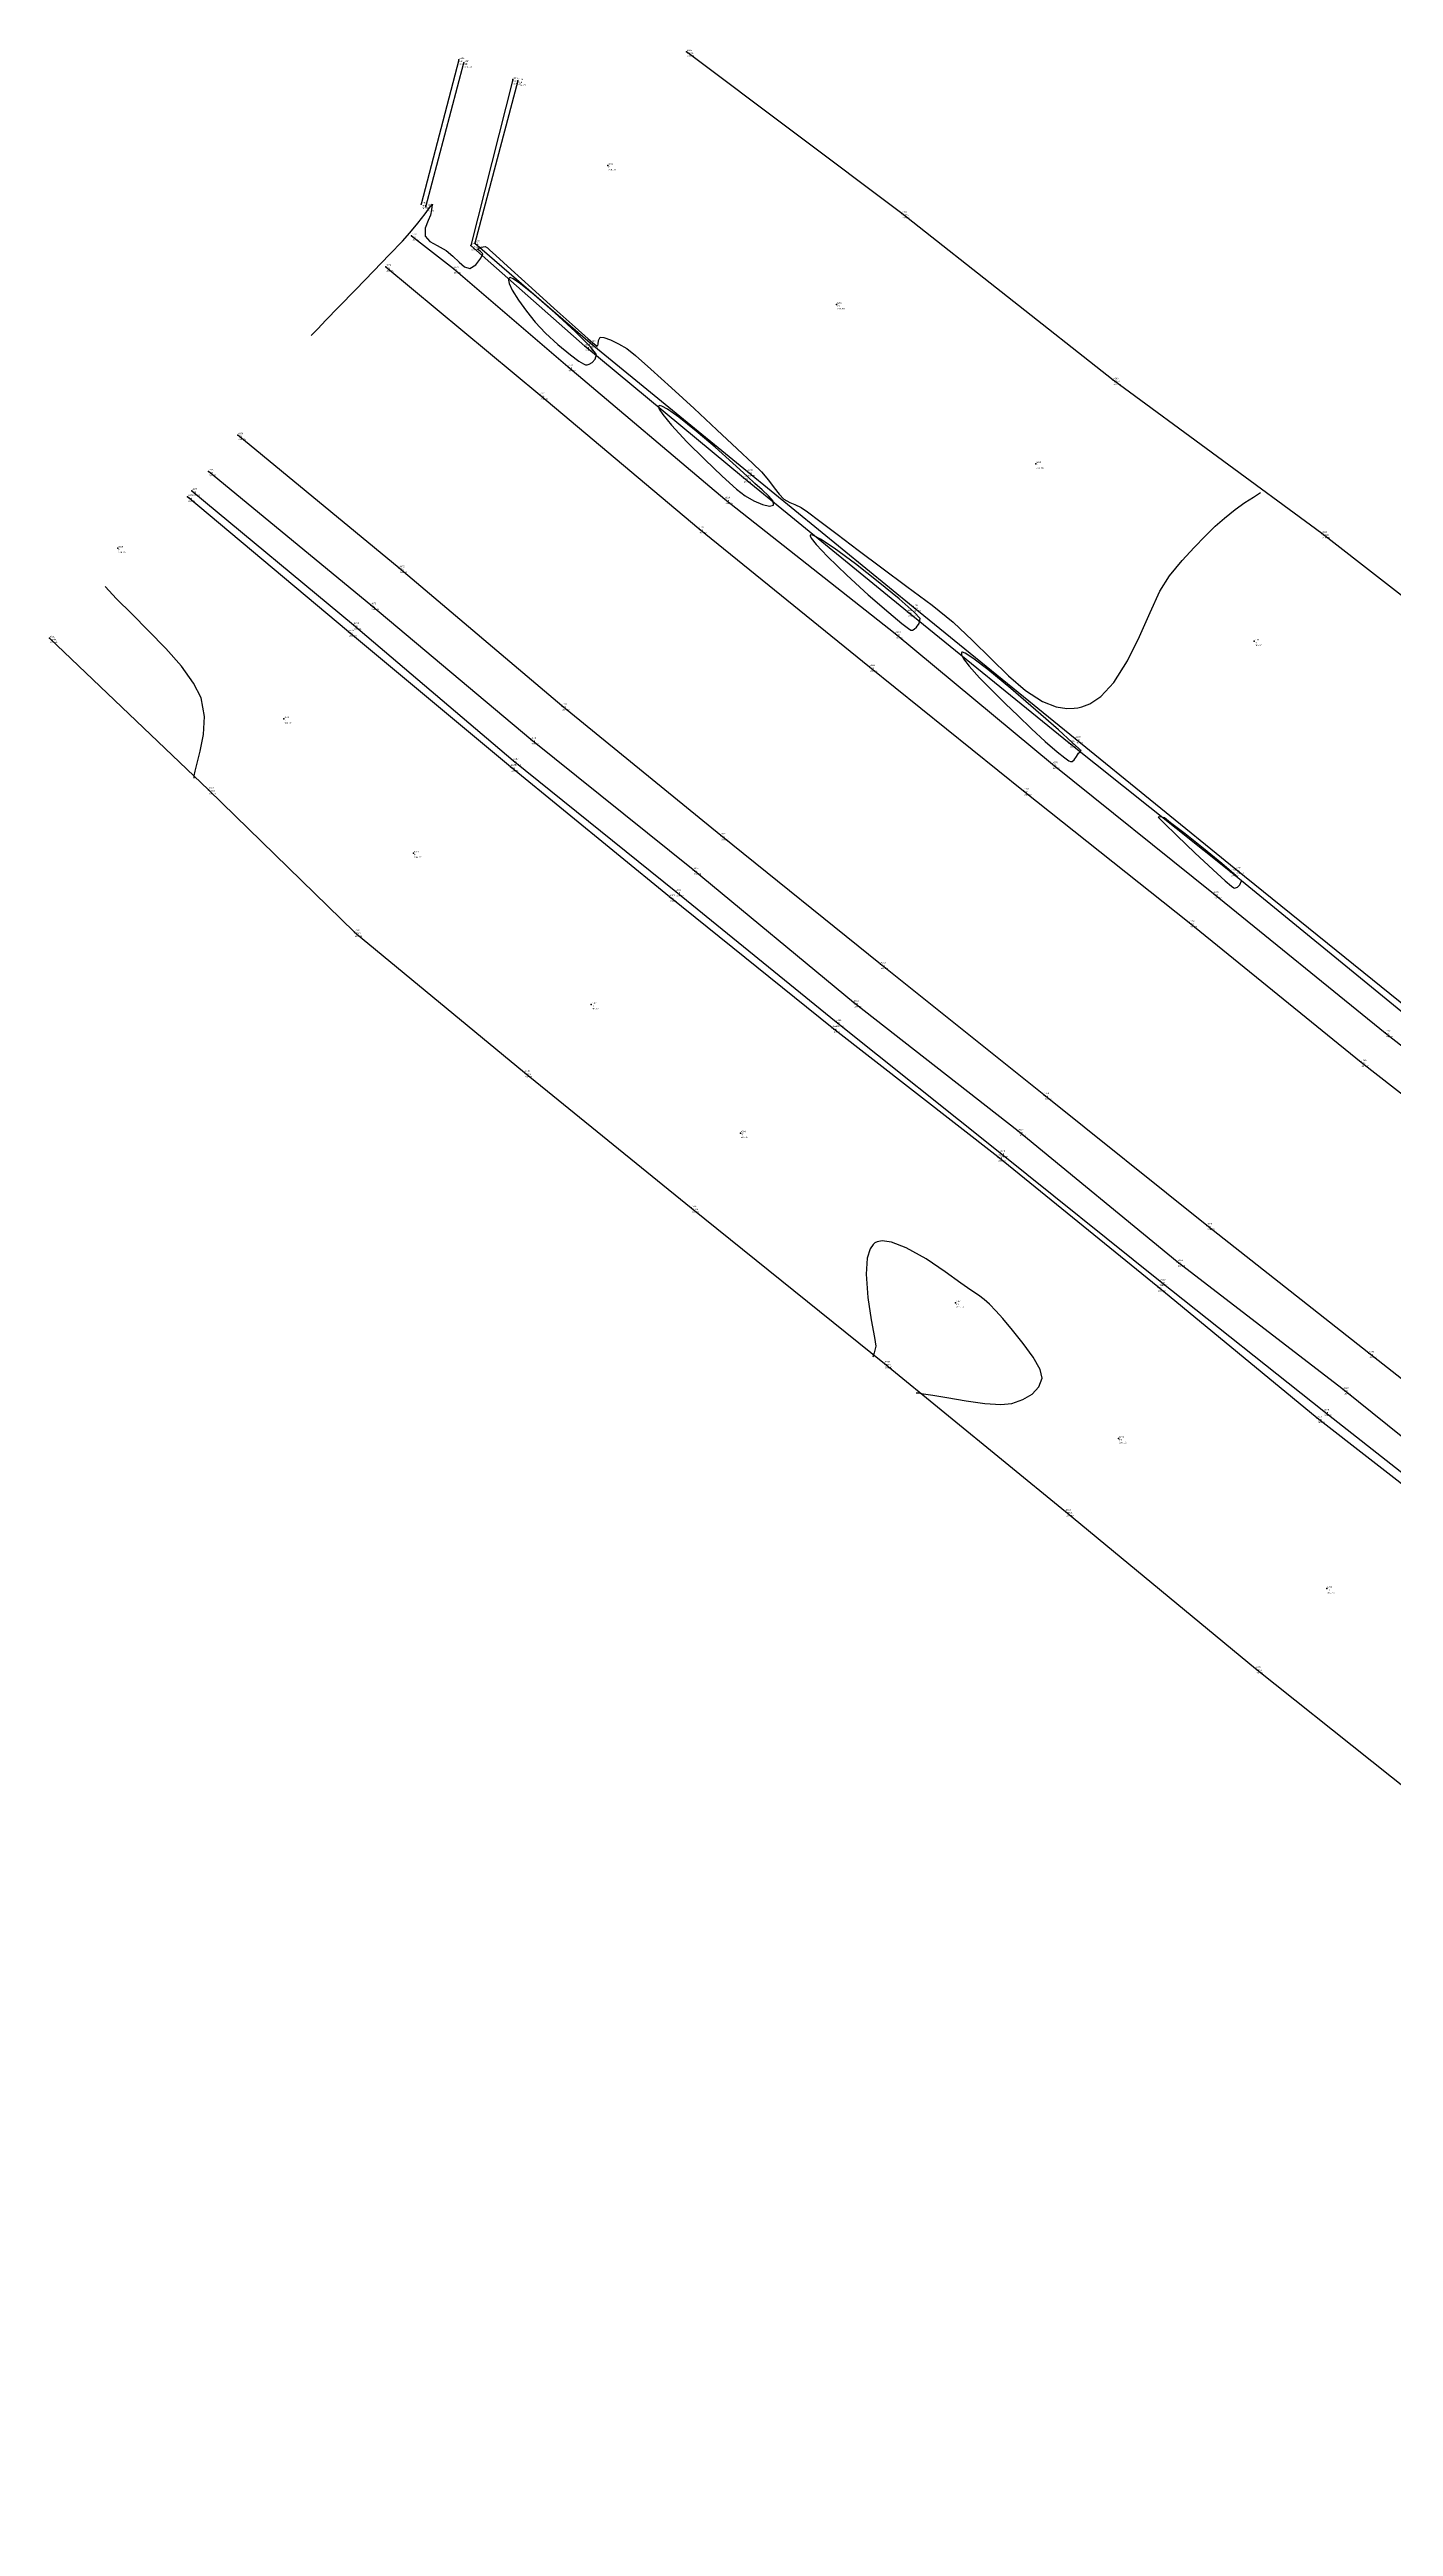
# Model space of a CAD drawing. Header units: metres. Extents: x 5050628 to 5051715, y 2427226 to 2427693.
# Drawn here: x 5050628.4 to 5050676.7, y 2427415.7 to 2427504.8 of the extents above; entities that cross this region are included whole.
import ezdxf
from ezdxf.enums import TextEntityAlignment as Align

# ---------------------------------------------------------------- set-up
doc = ezdxf.new("R2010")
doc.units = ezdxf.units.M
for name, color, linetype in [('C-TOPO-MINR-N', 11, 'Continuous'), ('Cerca', 90, 'FENCELINE2'), ('Cuneta', 254, 'Continuous'), ('CVL_PUNTO', 2, 'Continuous'), ('CVL_PUNTO_COR', 2, 'Continuous'), ('CVL_PUNTO_NUM', 2, 'Continuous'), ('Via', 40, 'Continuous')]:
    doc.layers.add(name, color=color, linetype=linetype)
doc.styles.add('MONOTXT4', font='monotxt4.shx')
doc.linetypes.add('FENCELINE2', pattern='A,0.25,-0.1,[132,ltypeshp.shx,S=0.1,R=0,X=-0.1,Y=0],-0.1,1', length=1.45)

msp = doc.modelspace()

# ---------------------------------------------------------------- linework, layer by layer
at = {"layer": 'C-TOPO-MINR-N', "color": 32, "linetype": 'Continuous', "lineweight": -3}
for points in [[(5050637.818, 2427494.478, 280.966), (5050637.889, 2427494.552, 280.966), (5050638.054, 2427494.722, 280.966), (5050638.346, 2427495.024, 280.966), (5050638.801, 2427495.492, 280.966), (5050639.429, 2427496.137, 280.966), (5050640.062, 2427496.791, 280.966), (5050640.64, 2427497.389, 280.966), (5050641.097, 2427497.87, 280.966), (5050641.372, 2427498.17, 280.966), (5050641.657, 2427498.517, 280.966), (5050641.914, 2427498.852, 280.966), (5050642.101, 2427499.105, 280.966), (5050642.176, 2427499.203, 280.966), (5050642.172, 2427499.158, 280.966), (5050642.161, 2427499.104, 280.966), (5050642.145, 2427498.995, 280.966), (5050642.111, 2427498.808, 280.966), (5050642.028, 2427498.619, 280.966), (5050641.919, 2427498.342, 280.966), (5050641.919, 2427498.055, 280.966), (5050642.087, 2427497.856, 280.966), (5050642.355, 2427497.72, 280.966), (5050642.674, 2427497.539, 280.966), (5050642.913, 2427497.334, 280.966), (5050643.135, 2427497.117, 280.966), (5050643.338, 2427496.948, 280.966), (5050643.521, 2427496.889, 280.966), (5050643.745, 2427497.022, 280.966), (5050643.921, 2427497.257, 280.966), (5050643.991, 2427497.416, 280.966), (5050643.892, 2427497.509, 280.966), (5050643.803, 2427497.588, 280.966), (5050643.929, 2427497.652, 280.966), (5050644.081, 2427497.678, 280.966), (5050644.161, 2427497.628, 280.966), (5050644.237, 2427497.559, 280.966), (5050644.459, 2427497.356, 280.966), (5050645.007, 2427496.856, 280.966), (5050645.75, 2427496.178, 280.966), (5050646.559, 2427495.444, 280.966), (5050647.307, 2427494.772, 280.966), (5050647.774, 2427494.362, 280.966), (5050648.005, 2427494.169, 280.966), (5050648.086, 2427494.108, 280.966), (5050648.102, 2427494.102, 280.966), (5050648.122, 2427494.115, 280.966), (5050648.143, 2427494.171, 280.966), (5050648.156, 2427494.295, 280.966), (5050648.212, 2427494.418, 280.966), (5050648.347, 2427494.406, 280.966), (5050648.584, 2427494.32, 280.966), (5050648.875, 2427494.18, 280.966), (5050649.175, 2427494.004, 280.966), (5050649.477, 2427493.759, 280.966), (5050650.037, 2427493.264, 280.966), (5050650.77, 2427492.599, 280.966), (5050651.589, 2427491.847, 280.966), (5050652.409, 2427491.087, 280.966), (5050653.142, 2427490.401, 280.966), (5050653.703, 2427489.868, 280.966), (5050654.007, 2427489.571, 280.966), (5050654.265, 2427489.272, 280.966), (5050654.471, 2427488.999, 280.966), (5050654.648, 2427488.767, 280.966), (5050654.82, 2427488.594, 280.966), (5050655.027, 2427488.469, 280.966), (5050655.215, 2427488.4, 280.966), (5050655.438, 2427488.293, 280.966), (5050655.67, 2427488.129, 280.966), (5050656.115, 2427487.795, 280.966), (5050656.735, 2427487.325, 280.966), (5050657.488, 2427486.754, 280.966), (5050658.334, 2427486.117, 280.966), (5050659.233, 2427485.446, 280.966), (5050660.145, 2427484.777, 280.966), (5050660.903, 2427484.166, 280.966), (5050661.604, 2427483.51, 280.966), (5050662.262, 2427482.852, 280.966), (5050662.889, 2427482.238, 280.966), (5050663.502, 2427481.71, 280.966), (5050664.113, 2427481.312, 280.966), (5050664.61, 2427481.117, 280.966), (5050664.992, 2427481.058, 280.966), (5050665.253, 2427481.065, 280.966), (5050665.386, 2427481.083, 280.966), (5050665.536, 2427481.118, 280.966), (5050665.821, 2427481.23, 280.966), (5050666.214, 2427481.493, 280.966), (5050666.678, 2427481.99, 280.966), (5050667.179, 2427482.774, 280.966), (5050667.61, 2427483.648, 280.966), (5050667.991, 2427484.514, 280.966), (5050668.342, 2427485.274, 280.966), (5050668.683, 2427485.83, 280.966), (5050669.145, 2427486.381, 280.966), (5050669.571, 2427486.856, 280.966), (5050669.964, 2427487.263, 280.966), (5050670.325, 2427487.612, 280.966), (5050670.657, 2427487.911, 280.966), (5050671.043, 2427488.221, 280.966), (5050671.396, 2427488.468, 280.966), (5050671.704, 2427488.667, 280.966), (5050671.953, 2427488.832, 280.966)], [(5050633.607, 2427478.555, 280.966), (5050633.616, 2427478.634, 280.966), (5050633.647, 2427478.806, 280.966), (5050633.715, 2427479.093, 280.966), (5050633.825, 2427479.524, 280.966), (5050633.944, 2427480.124, 280.966), (5050633.978, 2427480.772, 280.966), (5050633.859, 2427481.444, 280.966), (5050633.593, 2427481.975, 280.966), (5050633.15, 2427482.577, 280.966), (5050632.59, 2427483.215, 280.966), (5050631.974, 2427483.855, 280.966), (5050631.365, 2427484.464, 280.966), (5050630.824, 2427485.006, 280.966), (5050630.411, 2427485.449, 280.966)], [(5050659.575, 2427456.445, 281.966), (5050659.656, 2427456.435, 281.966), (5050659.842, 2427456.408, 281.966), (5050660.172, 2427456.354, 281.966), (5050660.681, 2427456.267, 281.966), (5050661.37, 2427456.153, 281.966), (5050662.042, 2427456.06, 281.966), (5050662.617, 2427456.016, 281.966), (5050663.012, 2427456.051, 281.966), (5050663.41, 2427456.199, 281.966), (5050663.746, 2427456.397, 281.966), (5050663.989, 2427456.65, 281.966), (5050664.108, 2427456.966, 281.966), (5050664.031, 2427457.28, 281.966), (5050663.781, 2427457.717, 281.966), (5050663.427, 2427458.212, 281.966), (5050663.039, 2427458.699, 281.966), (5050662.686, 2427459.114, 281.966), (5050662.438, 2427459.392, 281.966), (5050662.212, 2427459.627, 281.966), (5050662.02, 2427459.798, 281.966), (5050661.812, 2427459.95, 281.966), (5050661.538, 2427460.13, 281.966), (5050661.184, 2427460.385, 281.966), (5050660.616, 2427460.797, 281.966), (5050659.929, 2427461.258, 281.966), (5050659.216, 2427461.657, 281.966), (5050658.691, 2427461.859, 281.966), (5050658.356, 2427461.904, 281.966), (5050658.171, 2427461.871, 281.966), (5050658.093, 2427461.833, 281.966), (5050658.025, 2427461.779, 281.966), (5050657.916, 2427461.622, 281.966), (5050657.817, 2427461.288, 281.966), (5050657.78, 2427460.707, 281.966), (5050657.841, 2427459.873, 281.966), (5050657.961, 2427459.062, 281.966), (5050658.076, 2427458.427, 281.966), (5050658.12, 2427458.12, 281.966), (5050658.065, 2427457.884, 281.966), (5050658.01, 2427457.717, 281.966)]]:
    msp.add_polyline3d(points, dxfattribs=at)
for points in [[(5050647.714, 2427493.419, 280.966), (5050647.749, 2427493.423, 280.966), (5050647.819, 2427493.446, 280.966), (5050647.92, 2427493.51, 280.966), (5050648.028, 2427493.63, 280.966), (5050648.082, 2427493.799, 280.966), (5050647.861, 2427494.069, 280.966), (5050647.307, 2427494.617, 280.966), (5050646.581, 2427495.292, 280.966), (5050645.841, 2427495.941, 280.966), (5050645.344, 2427496.339, 280.966), (5050645.081, 2427496.516, 280.966), (5050644.977, 2427496.559, 280.966), (5050644.95, 2427496.553, 280.966), (5050644.932, 2427496.532, 280.966), (5050644.917, 2427496.472, 280.966), (5050644.941, 2427496.342, 280.966), (5050645.048, 2427496.107, 280.966), (5050645.272, 2427495.745, 280.966), (5050645.56, 2427495.349, 280.966), (5050645.872, 2427494.961, 280.966), (5050646.246, 2427494.563, 280.966), (5050646.694, 2427494.15, 280.966), (5050647.14, 2427493.781, 280.966), (5050647.443, 2427493.558, 280.966), (5050647.612, 2427493.454, 280.966), (5050647.689, 2427493.422, 280.966), (5050647.714, 2427493.419, 280.966)], [(5050650.317, 2427491.941, 280.966), (5050650.307, 2427491.916, 280.966), (5050650.33, 2427491.831, 280.966), (5050650.46, 2427491.629, 280.966), (5050650.776, 2427491.247, 280.966), (5050651.332, 2427490.654, 280.966), (5050651.973, 2427490.015, 280.966), (5050652.602, 2427489.419, 280.966), (5050653.119, 2427488.954, 280.966), (5050653.425, 2427488.709, 280.966), (5050653.738, 2427488.534, 280.966), (5050654.05, 2427488.398, 280.966), (5050654.305, 2427488.334, 280.966), (5050654.449, 2427488.376, 280.966), (5050654.429, 2427488.512, 280.966), (5050654.271, 2427488.699, 280.966), (5050654.034, 2427488.92, 280.966), (5050653.778, 2427489.156, 280.966), (5050653.494, 2427489.421, 280.966), (5050652.984, 2427489.885, 280.966), (5050652.342, 2427490.454, 280.966), (5050651.661, 2427491.037, 280.966), (5050651.034, 2427491.541, 280.966), (5050650.635, 2427491.824, 280.966), (5050650.426, 2427491.937, 280.966), (5050650.341, 2427491.953, 280.966), (5050650.317, 2427491.941, 280.966)], [(5050659.406, 2427483.874, 280.966), (5050659.438, 2427483.88, 280.966), (5050659.501, 2427483.907, 280.966), (5050659.592, 2427483.981, 280.966), (5050659.686, 2427484.118, 280.966), (5050659.723, 2427484.298, 280.966), (5050659.506, 2427484.527, 280.966), (5050658.96, 2427485.002, 280.966), (5050658.213, 2427485.614, 280.966), (5050657.392, 2427486.258, 280.966), (5050656.626, 2427486.824, 280.966), (5050656.138, 2427487.15, 280.966), (5050655.888, 2427487.284, 280.966), (5050655.792, 2427487.308, 280.966), (5050655.768, 2427487.298, 280.966), (5050655.762, 2427487.273, 280.966), (5050655.802, 2427487.181, 280.966), (5050655.978, 2427486.955, 280.966), (5050656.384, 2427486.525, 280.966), (5050657.076, 2427485.858, 280.966), (5050657.853, 2427485.15, 280.966), (5050658.586, 2427484.51, 280.966), (5050659.054, 2427484.121, 280.966), (5050659.294, 2427483.938, 280.966), (5050659.385, 2427483.881, 280.966), (5050659.406, 2427483.874, 280.966)], [(5050665.511, 2427479.543, 280.966), (5050665.501, 2427479.553, 280.966), (5050665.426, 2427479.624, 280.966), (5050665.189, 2427479.839, 280.966), (5050664.691, 2427480.286, 280.966), (5050663.878, 2427481.004, 280.966), (5050662.982, 2427481.775, 280.966), (5050662.146, 2427482.467, 280.966), (5050661.614, 2427482.874, 280.966), (5050661.342, 2427483.049, 280.966), (5050661.237, 2427483.088, 280.966), (5050661.212, 2427483.081, 280.966), (5050661.199, 2427483.058, 280.966), (5050661.202, 2427482.991, 280.966), (5050661.273, 2427482.845, 280.966), (5050661.474, 2427482.579, 280.966), (5050661.85, 2427482.165, 280.966), (5050662.308, 2427481.7, 280.966), (5050662.787, 2427481.231, 280.966), (5050663.226, 2427480.802, 280.966), (5050663.719, 2427480.326, 280.966), (5050664.209, 2427479.876, 280.966), (5050664.643, 2427479.499, 280.966), (5050664.917, 2427479.28, 280.966), (5050665.062, 2427479.18, 280.966), (5050665.124, 2427479.15, 280.966), (5050665.143, 2427479.147, 280.966), (5050665.18, 2427479.157, 280.966), (5050665.252, 2427479.212, 280.966), (5050665.342, 2427479.335, 280.966), (5050665.407, 2427479.446, 280.966), (5050665.466, 2427479.495, 280.966), (5050665.511, 2427479.543, 280.966)], [(5050671.018, 2427474.597, 280.966), (5050671.053, 2427474.602, 280.966), (5050671.124, 2427474.633, 280.966), (5050671.217, 2427474.717, 280.966), (5050671.27, 2427474.853, 280.966), (5050671.067, 2427475.056, 280.966), (5050670.563, 2427475.482, 280.966), (5050669.905, 2427476.017, 280.966), (5050669.243, 2427476.544, 280.966), (5050668.725, 2427476.95, 280.966), (5050668.5, 2427477.12, 280.966), (5050668.373, 2427477.157, 280.966), (5050668.28, 2427477.153, 280.966), (5050668.469, 2427476.953, 280.966), (5050668.958, 2427476.476, 280.966), (5050669.6, 2427475.863, 280.966), (5050670.254, 2427475.252, 280.966), (5050670.687, 2427474.859, 280.966), (5050670.913, 2427474.667, 280.966), (5050670.998, 2427474.605, 280.966), (5050671.018, 2427474.597, 280.966)]]:
    msp.add_polyline3d(points, close=True, dxfattribs=at)
at = {"layer": 'Cerca', "flags": 128}
for points, elevation in [([(5050739.509, 2427435.003), (5050739.129, 2427435.252), (5050732.046, 2427441.408), (5050723.039, 2427448.601), (5050715.827, 2427454.486), (5050707.097, 2427461.24), (5050698.888, 2427467.52), (5050691.594, 2427473.538), (5050682.813, 2427480.612), (5050674.164, 2427487.352), (5050666.654, 2427492.872), (5050659.054, 2427498.861), (5050651.316, 2427504.681)], 279.272), ([(5050628.411, 2427483.589), (5050634.126, 2427478.138), (5050639.371, 2427473.016), (5050645.487, 2427467.959), (5050651.489, 2427463.092), (5050658.433, 2427457.499), (5050664.944, 2427452.172), (5050671.773, 2427446.521), (5050680.139, 2427439.856), (5050686.745, 2427434.698), (5050692.564, 2427430.258), (5050699.651, 2427424.805), (5050705.844, 2427419.99), (5050711.482, 2427415.657)], 280.073)]:
    msp.add_lwpolyline(points, dxfattribs=dict(at, elevation=elevation))
at = {"layer": 'Cuneta'}
for points in [[(5050643.134, 2427504.395, 279.722), (5050641.769, 2427499.196, 280.56)], [(5050641.947, 2427499.109, 280.244), (5050643.312, 2427504.289, 279.448)], [(5050645.073, 2427503.687, 279.46), (5050643.561, 2427497.719, 280.324)], [(5050645.247, 2427503.636, 279.71), (5050643.708, 2427497.801, 280.534), (5050647.847, 2427494.217, 280.57), (5050653.506, 2427489.58, 280.534), (5050659.462, 2427484.71, 280.535), (5050665.29, 2427479.977, 280.567), (5050671.073, 2427475.274, 280.585), (5050677.288, 2427470.254, 280.687), (5050683.061, 2427465.664, 280.734), (5050688.911, 2427461.06, 280.758), (5050692.26, 2427465.182, 279.926)], [(5050641.432, 2427498.059, 280.636), (5050642.931, 2427496.888, 280.641), (5050647.045, 2427493.357, 280.66), (5050652.693, 2427488.59, 280.692), (5050658.818, 2427483.754, 280.697), (5050664.471, 2427479.058, 280.659), (5050670.265, 2427474.401, 280.662), (5050676.444, 2427469.396, 280.691), (5050682.328, 2427464.785, 280.71), (5050688.029, 2427460.067, 280.743), (5050690.186, 2427458.461, 280.723), (5050694.112, 2427455.422, 280.754), (5050699.874, 2427450.824, 280.785), (5050705.944, 2427446.143, 280.791), (5050711.755, 2427441.592, 280.819), (5050717.762, 2427436.941, 280.824), (5050723.617, 2427432.321, 280.841), (5050729.562, 2427427.871, 280.816), (5050732.321, 2427425.677, 280.104)], [(5050732.934, 2427426.444, 279.912), (5050729.991, 2427428.665, 280.631), (5050724.249, 2427433.045, 280.651), (5050718.289, 2427437.679, 280.629), (5050712.335, 2427442.326, 280.6), (5050706.522, 2427446.903, 280.531), (5050700.498, 2427451.626, 280.541), (5050694.677, 2427456.22, 280.519), (5050690.763, 2427459.347, 280.491), (5050688.7, 2427460.861, 280.568), (5050682.904, 2427465.509, 280.542), (5050677.139, 2427470.063, 280.505), (5050670.882, 2427475.187, 280.436), (5050665.072, 2427479.817, 280.395), (5050659.265, 2427484.535, 280.382), (5050653.36, 2427489.36, 280.389), (5050647.66, 2427494.094, 280.386), (5050643.561, 2427497.719, 280.324)], [(5050725.695, 2427416.887, 280.258), (5050722.002, 2427419.72, 280.969), (5050716.125, 2427424.209, 280.951), (5050710.281, 2427428.855, 280.958), (5050704.267, 2427433.425, 280.96), (5050698.479, 2427438.048, 280.961), (5050692.544, 2427442.588, 280.991), (5050686.694, 2427447.306, 280.988), (5050680.691, 2427451.924, 280.969), (5050674.927, 2427456.559, 280.969), (5050668.964, 2427461.153, 280.959), (5050663.24, 2427465.852, 280.97), (5050657.32, 2427470.483, 280.921), (5050651.556, 2427475.249, 280.951), (5050645.715, 2427479.939, 280.936), (5050639.967, 2427484.778, 280.876), (5050634.122, 2427489.59, 280.792)], [(5050724.88, 2427415.902, 280.314), (5050721.273, 2427418.702, 281.018), (5050715.32, 2427423.265, 281.022), (5050709.45, 2427427.831, 281.005), (5050703.621, 2427432.421, 281.019), (5050697.679, 2427437.072, 280.961), (5050691.872, 2427441.659, 280.98), (5050685.891, 2427446.186, 281.002), (5050679.895, 2427450.93, 281.006), (5050673.992, 2427455.523, 280.981), (5050668.259, 2427460.256, 280.939), (5050662.508, 2427464.934, 280.943), (5050656.551, 2427469.569, 280.931), (5050650.705, 2427474.277, 280.906), (5050644.986, 2427478.961, 280.912), (5050639.166, 2427483.817, 280.853), (5050633.368, 2427488.674, 280.785)], [(5050633.529, 2427488.89, 280.648), (5050639.342, 2427484.071, 280.675), (5050645.077, 2427479.187, 280.722), (5050650.932, 2427474.475, 280.732), (5050656.692, 2427469.788, 280.739), (5050662.582, 2427465.081, 280.753), (5050668.345, 2427460.456, 280.78), (5050674.233, 2427455.774, 280.784), (5050680.06, 2427451.193, 280.802), (5050686.124, 2427446.438, 280.801), (5050691.89, 2427441.811, 280.79), (5050697.827, 2427437.285, 280.792), (5050703.761, 2427432.718, 280.803), (5050709.672, 2427428.026, 280.793), (5050715.533, 2427423.483, 280.815), (5050721.433, 2427418.942, 280.814), (5050725.082, 2427416.102, 280.098)]]:
    msp.add_polyline3d(points, dxfattribs=at)
at = {"layer": 'CVL_PUNTO', "color": 4}
for p in [(5050651.316, 2427504.681, 279.277), (5050651.316, 2427504.681, 279.277), (5050643.134, 2427504.395, 279.723), (5050643.134, 2427504.395, 279.723), (5050643.312, 2427504.289, 279.448), (5050643.312, 2427504.289, 279.448), (5050645.073, 2427503.687, 279.46), (5050645.073, 2427503.687, 279.46), (5050645.247, 2427503.636, 279.71), (5050645.247, 2427503.636, 279.71), (5050648.488, 2427500.59, 279.779), (5050648.488, 2427500.59, 279.779), (5050641.769, 2427499.196, 280.56), (5050641.769, 2427499.196, 280.56), (5050641.947, 2427499.109, 280.244), (5050641.947, 2427499.109, 280.244), (5050659.054, 2427498.861, 279.921), (5050659.054, 2427498.861, 279.921), (5050641.432, 2427498.059, 280.636), (5050641.432, 2427498.059, 280.636), (5050643.561, 2427497.719, 280.324), (5050643.561, 2427497.719, 280.324), (5050643.708, 2427497.801, 280.534), (5050643.708, 2427497.801, 280.534), (5050640.503, 2427496.951, 280.71), (5050640.503, 2427496.951, 280.71), (5050642.931, 2427496.888, 280.641), (5050642.931, 2427496.888, 280.641), (5050656.712, 2427495.591, 279.953), (5050656.712, 2427495.591, 279.953), (5050647.66, 2427494.094, 280.386), (5050647.66, 2427494.094, 280.386), (5050647.847, 2427494.217, 280.57), (5050647.847, 2427494.217, 280.57), (5050647.045, 2427493.357, 280.66), (5050647.045, 2427493.357, 280.66), (5050646.045, 2427492.338, 280.719), (5050646.045, 2427492.338, 280.719), (5050666.654, 2427492.872, 280.048), (5050666.654, 2427492.872, 280.048), (5050635.18, 2427490.893, 280.822), (5050635.18, 2427490.893, 280.822), (5050634.122, 2427489.59, 280.792), (5050634.122, 2427489.59, 280.792), (5050653.506, 2427489.58, 280.534), (5050653.506, 2427489.58, 280.534), (5050663.875, 2427489.861, 280.112), (5050663.875, 2427489.861, 280.112), (5050633.368, 2427488.674, 280.785), (5050633.368, 2427488.674, 280.785), (5050633.529, 2427488.89, 280.648), (5050633.529, 2427488.89, 280.648), (5050652.693, 2427488.59, 280.692), (5050652.693, 2427488.59, 280.692), (5050653.36, 2427489.36, 280.389), (5050653.36, 2427489.36, 280.389), (5050630.866, 2427486.825, 280.692), (5050630.866, 2427486.825, 280.692), (5050651.753, 2427487.53, 280.741), (5050651.753, 2427487.53, 280.741), (5050674.164, 2427487.352, 280.728), (5050674.164, 2427487.352, 280.728), (5050640.985, 2427486.109, 280.891), (5050640.985, 2427486.109, 280.891), (5050639.342, 2427484.071, 280.675), (5050639.342, 2427484.071, 280.675), (5050639.967, 2427484.778, 280.876), (5050639.967, 2427484.778, 280.876), (5050659.265, 2427484.535, 280.382), (5050659.265, 2427484.535, 280.382), (5050659.462, 2427484.71, 280.535), (5050659.462, 2427484.71, 280.535), (5050628.411, 2427483.589, 280.074), (5050628.411, 2427483.589, 280.074), (5050639.166, 2427483.817, 280.853), (5050639.166, 2427483.817, 280.853), (5050658.818, 2427483.754, 280.697), (5050658.818, 2427483.754, 280.697), (5050671.725, 2427483.478, 280.788), (5050671.725, 2427483.478, 280.788), (5050657.9, 2427482.558, 280.774), (5050657.9, 2427482.558, 280.774), (5050636.833, 2427480.683, 280.771), (5050636.833, 2427480.683, 280.771), (5050646.827, 2427481.159, 280.935), (5050646.827, 2427481.159, 280.935), (5050645.715, 2427479.939, 280.936), (5050645.715, 2427479.939, 280.936), (5050665.072, 2427479.817, 280.395), (5050665.072, 2427479.817, 280.395), (5050665.29, 2427479.977, 280.567), (5050665.29, 2427479.977, 280.567), (5050644.986, 2427478.961, 280.912), (5050644.986, 2427478.961, 280.912), (5050645.077, 2427479.187, 280.722), (5050645.077, 2427479.187, 280.722), (5050664.471, 2427479.058, 280.659), (5050664.471, 2427479.058, 280.659), (5050634.126, 2427478.138, 280.572), (5050634.126, 2427478.138, 280.572), (5050663.438, 2427478.101, 280.74), (5050663.438, 2427478.101, 280.74), (5050652.547, 2427476.493, 280.929), (5050652.547, 2427476.493, 280.929), (5050641.498, 2427475.849, 280.741), (5050641.498, 2427475.849, 280.741), (5050651.556, 2427475.249, 280.951), (5050651.556, 2427475.249, 280.951), (5050670.882, 2427475.187, 280.436), (5050670.882, 2427475.187, 280.436), (5050671.073, 2427475.274, 280.585), (5050671.073, 2427475.274, 280.585), (5050650.705, 2427474.277, 280.906), (5050650.705, 2427474.277, 280.906), (5050650.932, 2427474.475, 280.732), (5050650.932, 2427474.475, 280.732), (5050670.265, 2427474.401, 280.662), (5050670.265, 2427474.401, 280.662), (5050669.397, 2427473.356, 280.739), (5050669.397, 2427473.356, 280.739), (5050639.371, 2427473.016, 280.649), (5050639.371, 2427473.016, 280.649), (5050658.287, 2427471.861, 280.93), (5050658.287, 2427471.861, 280.93), (5050647.883, 2427470.406, 281.127), (5050647.883, 2427470.406, 281.127), (5050656.692, 2427469.788, 280.739), (5050656.692, 2427469.788, 280.739), (5050657.32, 2427470.483, 280.921), (5050657.32, 2427470.483, 280.921), (5050656.551, 2427469.569, 280.931), (5050656.551, 2427469.569, 280.931), (5050676.444, 2427469.396, 280.691), (5050676.444, 2427469.396, 280.691), (5050675.572, 2427468.34, 280.77), (5050675.572, 2427468.34, 280.77), (5050645.487, 2427467.959, 281.161), (5050645.487, 2427467.959, 281.161), (5050664.161, 2427467.157, 280.971), (5050664.161, 2427467.157, 280.971), (5050653.253, 2427465.783, 281.352), (5050653.253, 2427465.783, 281.352), (5050663.24, 2427465.852, 280.97), (5050663.24, 2427465.852, 280.97), (5050662.508, 2427464.934, 280.943), (5050662.508, 2427464.934, 280.943), (5050662.582, 2427465.081, 280.753), (5050662.582, 2427465.081, 280.753), (5050651.489, 2427463.092, 281.33), (5050651.489, 2427463.092, 281.33), (5050670.026, 2427462.465, 280.982), (5050670.026, 2427462.465, 280.982), (5050668.964, 2427461.153, 280.959), (5050668.964, 2427461.153, 280.959), (5050668.259, 2427460.256, 280.939), (5050668.259, 2427460.256, 280.939), (5050668.345, 2427460.456, 280.78), (5050668.345, 2427460.456, 280.78), (5050660.992, 2427459.672, 281.604), (5050660.992, 2427459.672, 281.604), (5050658.433, 2427457.499, 281.52), (5050658.433, 2427457.499, 281.52), (5050675.847, 2427457.865, 280.987), (5050675.847, 2427457.865, 280.987), (5050674.927, 2427456.559, 280.969), (5050674.927, 2427456.559, 280.969), (5050673.992, 2427455.523, 280.981), (5050673.992, 2427455.523, 280.981), (5050674.233, 2427455.774, 280.784), (5050674.233, 2427455.774, 280.784), (5050666.853, 2427454.799, 281.386), (5050666.853, 2427454.799, 281.386), (5050664.944, 2427452.172, 281.364), (5050664.944, 2427452.172, 281.364), (5050674.337, 2427449.4, 280.952), (5050674.337, 2427449.4, 280.952), (5050671.773, 2427446.521, 281.018), (5050671.773, 2427446.521, 281.018)]:
    msp.add_point(p, dxfattribs=at)
at = {"layer": 'Via'}
for points in [[(5050640.503, 2427496.951, 280.71), (5050646.045, 2427492.338, 280.719), (5050651.753, 2427487.53, 280.741), (5050657.9, 2427482.558, 280.774), (5050663.438, 2427478.101, 280.74), (5050669.397, 2427473.356, 280.739), (5050675.572, 2427468.34, 280.77), (5050681.46, 2427463.737, 280.828), (5050687.294, 2427459.136, 280.821), (5050693.282, 2427454.423, 280.824), (5050699.069, 2427449.79, 280.834), (5050705.006, 2427445.022, 280.861), (5050710.843, 2427440.407, 280.888), (5050716.759, 2427435.876, 280.894), (5050722.692, 2427431.301, 280.88), (5050728.543, 2427426.763, 280.863), (5050731.405, 2427424.62, 280.155)], [(5050726.769, 2427418.139, 280.264), (5050723.025, 2427421.024, 281.004), (5050717.092, 2427425.522, 280.988), (5050711.146, 2427430.058, 280.978), (5050705.263, 2427434.715, 280.99), (5050699.423, 2427439.321, 280.969), (5050693.509, 2427443.962, 280.99), (5050687.693, 2427448.564, 280.994), (5050681.783, 2427453.203, 280.983), (5050675.847, 2427457.865, 280.987), (5050670.026, 2427462.465, 280.982), (5050664.161, 2427467.157, 280.971), (5050658.287, 2427471.861, 280.93), (5050652.547, 2427476.493, 280.929), (5050646.827, 2427481.159, 280.935), (5050640.985, 2427486.109, 280.891), (5050635.18, 2427490.893, 280.821)]]:
    msp.add_polyline3d(points, dxfattribs=at)

# ---------------------------------------------------------------- texts
at = {"layer": 'CVL_PUNTO_COR', "color": 4, "style": 'MONOTXT4'}
for s, p in [('278.81', (5050651.339, 2427504.558, 279.277)), ('279.26', (5050643.157, 2427504.272, 279.723)), ('278.98', (5050643.335, 2427504.166, 279.448)), ('278.99', (5050645.096, 2427503.564, 279.46)), ('279.24', (5050645.27, 2427503.513, 279.71)), ('279.31', (5050648.511, 2427500.467, 279.779)), ('280.09', (5050641.792, 2427499.073, 280.56)), ('279.78', (5050641.97, 2427498.986, 280.244)), ('279.45', (5050659.077, 2427498.738, 279.921)), ('280.17', (5050641.455, 2427497.936, 280.636)), ('279.86', (5050643.584, 2427497.596, 280.324)), ('280.07', (5050643.731, 2427497.678, 280.534)), ('280.24', (5050640.526, 2427496.828, 280.71)), ('280.17', (5050642.954, 2427496.765, 280.641)), ('279.49', (5050656.735, 2427495.468, 279.953)), ('279.92', (5050647.683, 2427493.971, 280.386)), ('280.10', (5050647.87, 2427494.094, 280.57)), ('280.19', (5050647.068, 2427493.234, 280.66)), ('280.25', (5050646.068, 2427492.215, 280.719)), ('279.58', (5050666.677, 2427492.749, 280.048)), ('280.36', (5050635.203, 2427490.77, 280.822)), ('280.33', (5050634.145, 2427489.467, 280.792)), ('280.07', (5050653.529, 2427489.457, 280.534)), ('279.65', (5050663.898, 2427489.738, 280.112)), ('280.32', (5050633.391, 2427488.551, 280.785)), ('280.18', (5050633.552, 2427488.767, 280.648)), ('279.92', (5050653.383, 2427489.237, 280.389)), ('280.23', (5050652.716, 2427488.467, 280.692)), ('280.23', (5050630.889, 2427486.702, 280.692)), ('280.27', (5050651.776, 2427487.407, 280.741)), ('280.26', (5050674.187, 2427487.229, 280.728)), ('280.42', (5050641.008, 2427485.986, 280.891)), ('280.41', (5050639.99, 2427484.655, 280.876)), ('279.92', (5050659.288, 2427484.412, 280.382)), ('280.07', (5050659.485, 2427484.587, 280.535)), ('279.61', (5050628.434, 2427483.466, 280.074)), ('280.39', (5050639.189, 2427483.694, 280.853)), ('280.21', (5050639.365, 2427483.948, 280.675)), ('280.23', (5050658.841, 2427483.631, 280.697)), ('280.32', (5050671.748, 2427483.355, 280.788)), ('280.31', (5050657.923, 2427482.435, 280.774)), ('280.30', (5050636.856, 2427480.56, 280.771)), ('280.47', (5050646.85, 2427481.036, 280.935)), ('280.47', (5050645.738, 2427479.816, 280.936)), ('279.93', (5050665.095, 2427479.694, 280.395)), ('280.10', (5050665.313, 2427479.854, 280.567)), ('280.45', (5050645.009, 2427478.838, 280.912)), ('280.26', (5050645.1, 2427479.064, 280.722)), ('280.19', (5050664.494, 2427478.935, 280.659)), ('280.11', (5050634.149, 2427478.015, 280.572)), ('280.27', (5050663.461, 2427477.978, 280.74)), ('280.46', (5050652.57, 2427476.37, 280.929)), ('280.27', (5050641.521, 2427475.726, 280.741)), ('280.48', (5050651.579, 2427475.126, 280.951)), ('280.12', (5050671.096, 2427475.151, 280.585)), ('280.27', (5050650.955, 2427474.352, 280.732)), ('280.20', (5050670.288, 2427474.278, 280.662)), ('279.97', (5050670.905, 2427475.064, 280.436)), ('280.44', (5050650.728, 2427474.154, 280.906)), ('280.18', (5050639.394, 2427472.893, 280.649)), ('280.27', (5050669.42, 2427473.233, 280.739)), ('280.46', (5050658.31, 2427471.738, 280.93)), ('280.66', (5050647.906, 2427470.283, 281.127)), ('280.45', (5050657.343, 2427470.36, 280.921)), ('280.46', (5050656.574, 2427469.446, 280.931)), ('280.27', (5050656.715, 2427469.665, 280.739)), ('280.22', (5050676.467, 2427469.273, 280.691)), ('280.30', (5050675.595, 2427468.217, 280.77)), ('280.69', (5050645.51, 2427467.836, 281.161)), ('280.50', (5050664.184, 2427467.034, 280.971)), ('280.89', (5050653.276, 2427465.66, 281.352)), ('280.50', (5050663.263, 2427465.729, 280.97)), ('280.48', (5050662.531, 2427464.811, 280.943)), ('280.29', (5050662.605, 2427464.958, 280.753)), ('280.86', (5050651.512, 2427462.969, 281.33)), ('280.52', (5050670.049, 2427462.342, 280.982)), ('280.49', (5050668.987, 2427461.03, 280.959)), ('280.47', (5050668.282, 2427460.133, 280.939)), ('280.31', (5050668.368, 2427460.333, 280.78)), ('281.14', (5050661.015, 2427459.549, 281.604)), ('281.05', (5050658.456, 2427457.376, 281.52)), ('280.52', (5050675.87, 2427457.742, 280.987)), ('280.50', (5050674.95, 2427456.436, 280.969)), ('280.32', (5050674.256, 2427455.651, 280.784)), ('280.92', (5050666.876, 2427454.676, 281.386)), ('280.51', (5050674.015, 2427455.4, 280.981)), ('280.90', (5050664.967, 2427452.049, 281.364)), ('280.49', (5050674.36, 2427449.277, 280.952)), ('280.55', (5050671.796, 2427446.398, 281.018))]:
    msp.add_text(s, height=0.05, dxfattribs=at).set_placement(p, align=Align.TOP_LEFT)
at = {"layer": 'CVL_PUNTO_NUM', "color": 4, "style": 'MONOTXT4'}
for s, p in [('4285', (5050651.334, 2427504.699, 279.277)), ('4281', (5050643.152, 2427504.413, 279.723)), ('4280', (5050643.33, 2427504.307, 279.448)), ('4278', (5050645.091, 2427503.705, 279.46)), ('4279', (5050645.265, 2427503.654, 279.71)), ('4284', (5050648.506, 2427500.608, 279.779)), ('4283', (5050641.787, 2427499.214, 280.56)), ('4282', (5050641.965, 2427499.127, 280.244)), ('4286', (5050659.072, 2427498.879, 279.921)), ('4274', (5050641.45, 2427498.077, 280.636)), ('4276', (5050643.579, 2427497.737, 280.324)), ('4277', (5050643.726, 2427497.819, 280.534)), ('4273', (5050640.521, 2427496.969, 280.71)), ('4275', (5050642.949, 2427496.906, 280.641)), ('4287', (5050656.73, 2427495.609, 279.953)), ('4270', (5050647.678, 2427494.112, 280.386)), ('4269', (5050647.865, 2427494.235, 280.57)), ('4271', (5050647.063, 2427493.375, 280.66)), ('4289', (5050666.672, 2427492.89, 280.048)), ('4272', (5050646.063, 2427492.356, 280.719)), ('4379', (5050635.198, 2427490.911, 280.822)), ('4378', (5050634.14, 2427489.608, 280.792)), ('4267', (5050653.378, 2427489.378, 280.389)), ('4268', (5050653.524, 2427489.598, 280.534)), ('4288', (5050663.893, 2427489.879, 280.112)), ('4376', (5050633.386, 2427488.692, 280.785)), ('4377', (5050633.547, 2427488.908, 280.648)), ('4266', (5050652.711, 2427488.608, 280.692)), ('4265', (5050651.771, 2427487.548, 280.741)), ('4380', (5050630.884, 2427486.843, 280.692)), ('4290', (5050674.182, 2427487.37, 280.728)), ('4372', (5050641.003, 2427486.127, 280.891)), ('4374', (5050639.36, 2427484.089, 280.675)), ('4373', (5050639.985, 2427484.796, 280.876)), ('4262', (5050659.283, 2427484.553, 280.382)), ('4261', (5050659.48, 2427484.728, 280.535)), ('4381', (5050628.429, 2427483.607, 280.074)), ('4375', (5050639.184, 2427483.835, 280.853)), ('4263', (5050658.836, 2427483.772, 280.697)), ('4291', (5050671.743, 2427483.496, 280.788)), ('4264', (5050657.918, 2427482.576, 280.774)), ('4383', (5050636.851, 2427480.701, 280.771)), ('4371', (5050646.845, 2427481.177, 280.935)), ('4370', (5050645.733, 2427479.957, 280.936)), ('4259', (5050665.09, 2427479.835, 280.395)), ('4260', (5050665.308, 2427479.995, 280.567)), ('4368', (5050645.004, 2427478.979, 280.912)), ('4369', (5050645.095, 2427479.205, 280.722)), ('4258', (5050664.489, 2427479.076, 280.659)), ('4382', (5050634.144, 2427478.156, 280.572)), ('4257', (5050663.456, 2427478.119, 280.74)), ('4364', (5050652.565, 2427476.511, 280.929)), ('4384', (5050641.516, 2427475.867, 280.741)), ('4365', (5050651.574, 2427475.267, 280.951)), ('4254', (5050670.9, 2427475.205, 280.436)), ('4253', (5050671.091, 2427475.292, 280.585)), ('4367', (5050650.723, 2427474.295, 280.906)), ('4366', (5050650.95, 2427474.493, 280.732)), ('4255', (5050670.283, 2427474.419, 280.662)), ('4256', (5050669.415, 2427473.374, 280.739)), ('4385', (5050639.389, 2427473.034, 280.649)), ('4363', (5050658.305, 2427471.879, 280.93)), ('4387', (5050647.901, 2427470.424, 281.127)), ('4361', (5050656.71, 2427469.806, 280.739)), ('4362', (5050657.338, 2427470.501, 280.921)), ('4360', (5050656.569, 2427469.587, 280.931)), ('4250', (5050676.462, 2427469.414, 280.691)), ('4386', (5050645.505, 2427467.977, 281.161)), ('4249', (5050675.59, 2427468.358, 280.77)), ('4356', (5050664.179, 2427467.175, 280.971)), ('4388', (5050653.271, 2427465.801, 281.352)), ('4357', (5050663.258, 2427465.87, 280.97)), ('4359', (5050662.526, 2427464.952, 280.943)), ('4358', (5050662.6, 2427465.099, 280.753)), ('4389', (5050651.507, 2427463.11, 281.33)), ('4355', (5050670.044, 2427462.483, 280.982)), ('4354', (5050668.982, 2427461.171, 280.959)), ('4352', (5050668.277, 2427460.274, 280.939)), ('4353', (5050668.363, 2427460.474, 280.78)), ('4391', (5050661.01, 2427459.69, 281.604)), ('4390', (5050658.451, 2427457.517, 281.52)), ('4348', (5050675.865, 2427457.883, 280.987)), ('4349', (5050674.945, 2427456.577, 280.969)), ('4351', (5050674.01, 2427455.541, 280.981)), ('4350', (5050674.251, 2427455.792, 280.784)), ('4392', (5050666.871, 2427454.817, 281.386)), ('4393', (5050664.962, 2427452.19, 281.364)), ('4395', (5050674.355, 2427449.418, 280.952)), ('4394', (5050671.791, 2427446.539, 281.018))]:
    msp.add_text(s, height=0.05, dxfattribs=at).set_placement(p, align=Align.BOTTOM_LEFT)
for s, p in [('CERCA', (5050651.341, 2427504.656, 279.277)), ('CUN', (5050643.159, 2427504.37, 279.723)), ('CUN', (5050643.337, 2427504.264, 279.448)), ('CUN', (5050645.098, 2427503.662, 279.46)), ('CUN', (5050645.272, 2427503.611, 279.71)), ('PT', (5050648.513, 2427500.565, 279.779)), ('CUN', (5050641.794, 2427499.171, 280.56)), ('CUN', (5050641.972, 2427499.084, 280.244)), ('CERCA', (5050659.079, 2427498.836, 279.921)), ('CUN', (5050641.457, 2427498.034, 280.636)), ('CUN', (5050643.586, 2427497.694, 280.324)), ('CUN', (5050643.733, 2427497.776, 280.534)), ('VIA', (5050640.528, 2427496.926, 280.71)), ('CUN', (5050642.956, 2427496.863, 280.641)), ('PT', (5050656.737, 2427495.566, 279.953)), ('CUN', (5050647.685, 2427494.069, 280.386)), ('CUN', (5050647.872, 2427494.192, 280.57)), ('CUN', (5050647.07, 2427493.332, 280.66)), ('VIA', (5050646.07, 2427492.313, 280.719)), ('CERCA', (5050666.679, 2427492.847, 280.048)), ('VIA', (5050635.205, 2427490.868, 280.822)), ('CUN', (5050634.147, 2427489.565, 280.792)), ('CUN', (5050653.531, 2427489.555, 280.534)), ('PT', (5050663.9, 2427489.836, 280.112)), ('CUN', (5050633.393, 2427488.649, 280.785)), ('CUN', (5050633.554, 2427488.865, 280.648)), ('CUN', (5050652.718, 2427488.565, 280.692)), ('CUN', (5050653.385, 2427489.335, 280.389)), ('PT', (5050630.891, 2427486.8, 280.692)), ('VIA', (5050651.778, 2427487.505, 280.741)), ('CERCA', (5050674.189, 2427487.327, 280.728)), ('VIA', (5050641.01, 2427486.084, 280.891)), ('CUN', (5050639.367, 2427484.046, 280.675)), ('CUN', (5050639.992, 2427484.753, 280.876)), ('CUN', (5050659.29, 2427484.51, 280.382)), ('CUN', (5050659.487, 2427484.685, 280.535)), ('CERCA', (5050628.436, 2427483.564, 280.074)), ('CUN', (5050639.191, 2427483.792, 280.853)), ('CUN', (5050658.843, 2427483.729, 280.697)), ('PT', (5050671.75, 2427483.453, 280.788)), ('VIA', (5050657.925, 2427482.533, 280.774)), ('PT', (5050636.858, 2427480.658, 280.771)), ('VIA', (5050646.852, 2427481.134, 280.935)), ('CUN', (5050645.74, 2427479.914, 280.936)), ('CUN', (5050665.097, 2427479.792, 280.395)), ('CUN', (5050665.315, 2427479.952, 280.567)), ('CUN', (5050645.011, 2427478.936, 280.912)), ('CUN', (5050645.102, 2427479.162, 280.722)), ('CUN', (5050664.496, 2427479.033, 280.659)), ('CERCA', (5050634.151, 2427478.113, 280.572)), ('VIA', (5050663.463, 2427478.076, 280.74)), ('VIA', (5050652.572, 2427476.468, 280.929)), ('PT', (5050641.523, 2427475.824, 280.741)), ('CUN', (5050651.581, 2427475.224, 280.951)), ('CUN', (5050670.907, 2427475.162, 280.436)), ('CUN', (5050671.098, 2427475.249, 280.585)), ('CUN', (5050650.73, 2427474.252, 280.906)), ('CUN', (5050650.957, 2427474.45, 280.732)), ('CUN', (5050670.29, 2427474.376, 280.662)), ('CERCA', (5050639.396, 2427472.991, 280.649)), ('VIA', (5050669.422, 2427473.331, 280.739)), ('VIA', (5050658.312, 2427471.836, 280.93)), ('PT', (5050647.908, 2427470.381, 281.127)), ('CUN', (5050657.345, 2427470.458, 280.921)), ('CUN', (5050656.576, 2427469.544, 280.931)), ('CUN', (5050656.717, 2427469.763, 280.739)), ('CUN', (5050676.469, 2427469.371, 280.691)), ('VIA', (5050675.597, 2427468.315, 280.77)), ('CERCA', (5050645.512, 2427467.934, 281.161)), ('VIA', (5050664.186, 2427467.132, 280.971)), ('PT', (5050653.278, 2427465.758, 281.352)), ('CUN', (5050663.265, 2427465.827, 280.97)), ('CUN', (5050662.533, 2427464.909, 280.943)), ('CUN', (5050662.607, 2427465.056, 280.753)), ('CERCA', (5050651.514, 2427463.067, 281.33)), ('VIA', (5050670.051, 2427462.44, 280.982)), ('CUN', (5050668.989, 2427461.128, 280.959)), ('CUN', (5050668.284, 2427460.231, 280.939)), ('CUN', (5050668.37, 2427460.431, 280.78)), ('PT', (5050661.017, 2427459.647, 281.604)), ('CERCA', (5050658.458, 2427457.474, 281.52)), ('VIA', (5050675.872, 2427457.84, 280.987)), ('CUN', (5050674.952, 2427456.534, 280.969)), ('CUN', (5050674.258, 2427455.749, 280.784)), ('PT', (5050666.878, 2427454.774, 281.386)), ('CUN', (5050674.017, 2427455.498, 280.981)), ('CERCA', (5050664.969, 2427452.147, 281.364)), ('PT', (5050674.362, 2427449.375, 280.952)), ('CERCA', (5050671.798, 2427446.496, 281.018))]:
    msp.add_text(s, height=0.05, dxfattribs=at).set_placement(p, align=Align.TOP_LEFT)

doc.saveas('drawing.dxf')
